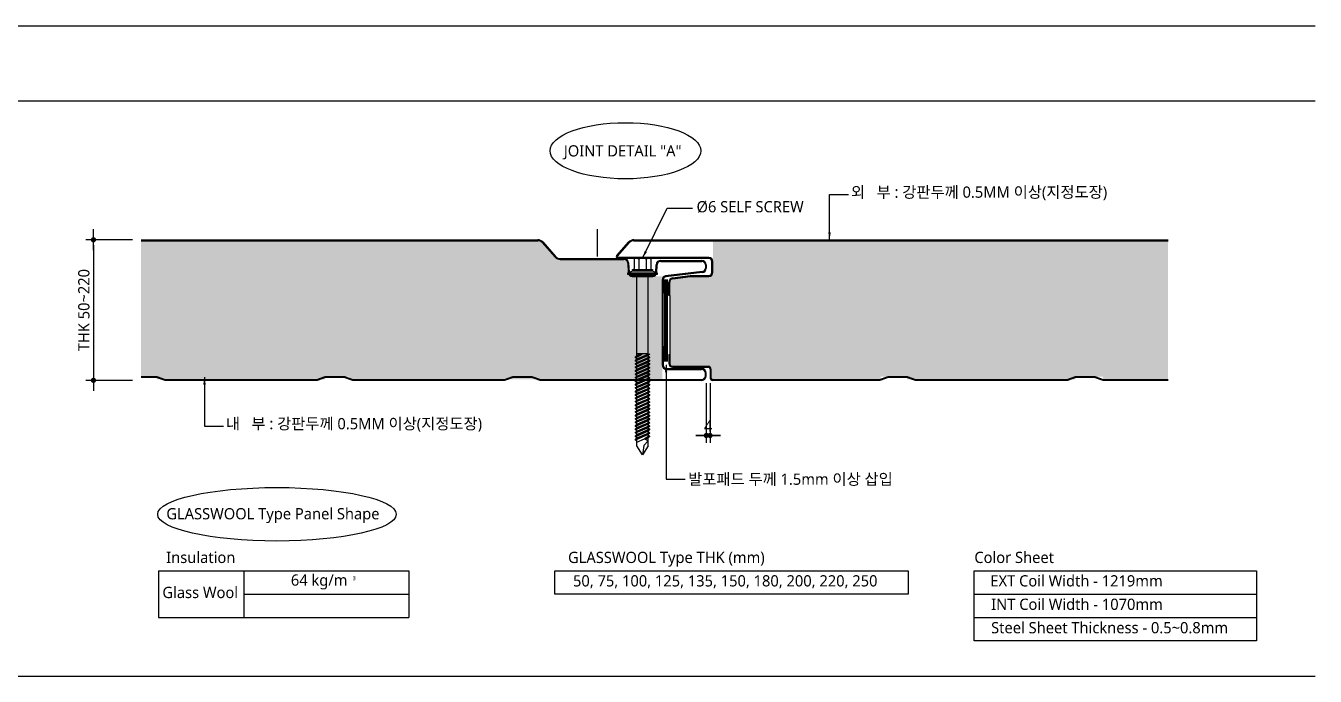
# Model space of a CAD drawing. Header units: millimetres. Extents: x -1365 to 31821, y 84 to 2865.
# Drawn here: x 11653 to 13028, y 164 to 858 of the extents above; entities that cross this region are included whole.
import ezdxf
from ezdxf.xclip import XClip

# ---------------------------------------------------------------- set-up
doc = ezdxf.new("R2010")
doc.units = ezdxf.units.MM
doc.header["$LTSCALE"] = 10
doc.header["$XCLIPFRAME"] = 0
doc.linetypes.add('CONTINOUS', pattern=[0])
doc.layers.get('DEFPOINTS').update_dxf_attribs({"color": 137})
for name, color, linetype in [('1.bolt', 9, 'CONTINOUS'), ('DIM', 7, 'Continuous'), ('TEXT', 3, 'Continuous'), ('샌드위치판넬', 7, 'Continuous'), ('코킹', 9, 'Continuous')]:
    doc.layers.add(name, color=color, linetype=linetype)
doc.layers.add('KSC_Text', color=3, linetype='Continuous', lineweight=9)
doc.styles.add('romans-1', font='malgun.ttf', dxfattribs={"width": 0.9})
doc.styles.add('SY PANEL', font='malgun.ttf')
doc.styles.add('맑은고딕', font='malgun.ttf')
doc.styles.add('스타일1', font='malgun.ttf')
doc.dimstyles.new('AID -2$7', dxfattribs={"dimscale": 2, "dimtxt": 1.6, "dimasz": 1.5, "dimexe": 0.5, "dimexo": 1, "dimgap": 0.5, "dimtad": 1, "dimdec": 1, "dimdsep": 46, "dimtxsty": 'romans-1', "dimcen": 0.09, "dimclrd": 150, "dimclre": 150, "dimclrt": 7, "dimadec": 1, "dimazin": 2, "dimtfac": 1, "dimtdec": 1, "dimtix": 1, "dimtofl": 0, "dimtmove": 2, "dimatfit": 2, "dimfxl": 2, "dimtolj": 1, "dimtzin": 0, "dimarcsym": 0})
doc.dimstyles.new('GAUN-8', dxfattribs={"dimscale": 8, "dimtxt": 1.5, "dimasz": 0.7, "dimexe": 1, "dimexo": 1, "dimgap": 0.5, "dimtad": 1, "dimdec": 0, "dimzin": 1, "dimdsep": 46, "dimlunit": 6, "dimtxsty": '맑은고딕', "dimblk": 'CJDOT', "dimcen": 0.09, "dimdle": 1, "dimclrd": 256, "dimclre": 256, "dimclrt": 3, "dimadec": 0, "dimazin": 0, "dimtfac": 1, "dimtdec": 0, "dimtix": 1, "dimtmove": 2, "dimatfit": 3, "dimfxl": 1, "dimtolj": 1, "dimtzin": 1, "dimarcsym": 0})

# ---------------------------------------------------------------- blocks, each defined once
blk = doc.blocks.new('*U218')
at = {"layer": '1.bolt', "color": 1}
for p, q in [((-96.95, 0.95), (-93.48, 0.95)), ((-93.48, 1.95), (-90.06, -5.95)), ((-92.67, 0.95), (-91.64, 0.95)), ((-91.64, 1.95), (-88.23, -5.95)), ((-90.84, 0.95), (-89.81, 0.95)), ((-89.81, 1.95), (-86.39, -5.95)), ((-89.01, 0.95), (-87.98, 0.95)), ((-87.98, 1.95), (-84.56, -5.95)), ((-87.17, 0.95), (-86.15, 0.95)), ((-86.15, 1.95), (-82.73, -5.95)), ((-85.34, 0.95), (-84.31, 0.95)), ((-84.31, 1.95), (-80.9, -5.95)), ((-83.51, 0.95), (-82.48, 0.95)), ((-82.48, 1.95), (-80.75, -2.08)), ((-82.48, 1.95), (-79.06, -5.95)), ((-81.68, 0.95), (-80.65, 0.95)), ((-80.65, 1.95), (-77.23, -5.95)), ((-79.84, 0.95), (-78.81, 0.95)), ((-78.81, 1.95), (-75.4, -5.95)), ((-78.01, 0.95), (-76.98, 0.95)), ((-76.98, 1.95), (-73.56, -5.95)), ((-76.18, 0.95), (-75.15, 0.95)), ((-75.15, 1.95), (-71.73, -5.95)), ((-74.34, 0.95), (-73.31, 0.95)), ((-73.31, 1.95), (-69.9, -5.95)), ((-72.51, 0.95), (-71.48, 0.95)), ((-71.48, 1.95), (-68.06, -5.95)), ((-70.68, 0.95), (-69.65, 0.95)), ((-69.65, 1.95), (-66.23, -5.95)), ((-68.84, 0.95), (-67.82, 0.95)), ((-68.84, 0.95), (-67.82, 0.95)), ((-67.82, 1.95), (-64.4, -5.95)), ((-67.01, 0.95), (-65.98, 0.95)), ((-65.98, 1.95), (-62.57, -5.95)), ((-65.18, 0.95), (-64.15, 0.95)), ((-64.15, 1.95), (-60.73, -5.95)), ((-63.35, 0.95), (-62.32, 0.95)), ((-62.32, 1.95), (-58.9, -5.95)), ((-61.51, 0.95), (-60.48, 0.95)), ((-60.48, 1.95), (-57.07, -5.95)), ((-59.68, 0.95), (-58.65, 0.95)), ((-58.65, 1.95), (-55.23, -5.95)), ((-57.85, 0.95), (-56.82, 0.95)), ((-56.82, 1.95), (-53.4, -5.95)), ((-56.01, 0.95), (-54.98, 0.95)), ((-54.98, 1.95), (-51.57, -5.95)), ((-54.18, 0.95), (-53.15, 0.95)), ((-53.15, 1.95), (-49.73, -5.95)), ((-52.35, 0.95), (-51.32, 0.95)), ((-51.32, 1.95), (-47.9, -5.95)), ((-50.51, 0.95), (-49.49, 0.95)), ((-49.49, 1.95), (-47.76, -2.08)), ((-48.68, 0.95), (-5.95, 0.95)), ((-47.76, -4.95), (-47.76, 0.95)), ((2.75, 0), (-2.75, 0)), ((2.75, 2.5), (-2.25, 2.5)), ((3.25, 1), (3.25, -5)), ((-96.95, -4.95), (-92.7, -4.95)), ((-93.13, -3.14), (-91.89, -5.95)), ((-91.89, -4.95), (-90.86, -4.95)), ((-90.06, -4.95), (-89.03, -4.95)), ((-88.23, -4.95), (-87.2, -4.95)), ((-86.39, -4.95), (-85.37, -4.95)), ((-84.56, -4.95), (-83.53, -4.95)), ((-82.73, -4.95), (-81.7, -4.95)), ((-80.9, -4.95), (-79.87, -4.95)), ((-79.06, -4.95), (-78.03, -4.95)), ((-77.23, -4.95), (-76.2, -4.95)), ((-75.4, -4.95), (-74.37, -4.95)), ((-73.56, -4.95), (-72.53, -4.95)), ((-71.73, -4.95), (-70.7, -4.95)), ((-69.9, -4.95), (-68.87, -4.95)), ((-68.06, -4.95), (-67.04, -4.95)), ((-66.23, -4.95), (-65.2, -4.95)), ((-64.4, -4.95), (-63.37, -4.95)), ((-62.57, -4.95), (-61.54, -4.95)), ((-60.73, -4.95), (-59.7, -4.95)), ((-58.9, -4.95), (-57.87, -4.95)), ((-57.07, -4.95), (-56.04, -4.95)), ((-55.23, -4.95), (-54.2, -4.95)), ((-53.4, -4.95), (-52.37, -4.95)), ((-51.57, -4.95), (-50.54, -4.95)), ((-50.75, -4.95), (-50.54, -4.95)), ((-49.73, -4.95), (-48.71, -4.95)), ((-47.9, -4.95), (-5.95, -4.95)), ((2.75, -4), (-2.75, -4)), ((2.75, -6.5), (-2.25, -6.5)), ((-2.75, -7), (-2.75, -7.25))]:
    blk.add_line(p, q, dxfattribs=at)
for points in [[(-96.95, -4.95), (-101.75, -2), (-96.95, 0.95)], [(-94.91, 0.95), (-93.1, -3.14), (-94.28, -4.95), (-96.78, -2.73), (-101.75, -2)], [(-93.88, 0.95), (-93.48, 1.95), (-94.28, 0.95)], [(-92.05, 0.95), (-91.64, 1.95), (-92.45, 0.95)], [(-90.21, 0.95), (-89.81, 1.95), (-90.62, 0.95)], [(-88.38, 0.95), (-87.98, 1.95), (-88.78, 0.95)], [(-86.55, 0.95), (-86.15, 1.95), (-86.95, 0.95)], [(-84.71, 0.95), (-84.31, 1.95), (-85.12, 0.95)], [(-82.88, 0.95), (-82.48, 1.95), (-83.28, 0.95)], [(-81.05, 0.95), (-80.65, 1.95), (-81.45, 0.95)], [(-79.22, 0.95), (-78.81, 1.95), (-79.62, 0.95)], [(-77.38, 0.95), (-76.98, 1.95), (-77.78, 0.95)], [(-75.55, 0.95), (-75.15, 1.95), (-75.95, 0.95)], [(-73.72, 0.95), (-73.31, 1.95), (-74.12, 0.95)], [(-71.88, 0.95), (-71.48, 1.95), (-72.29, 0.95)], [(-70.05, 0.95), (-69.65, 1.95), (-70.45, 0.95)], [(-68.22, 0.95), (-67.82, 1.95), (-68.62, 0.95)], [(-66.38, 0.95), (-65.98, 1.95), (-66.79, 0.95)], [(-64.55, 0.95), (-64.15, 1.95), (-64.95, 0.95)], [(-62.72, 0.95), (-62.32, 1.95), (-63.12, 0.95)], [(-60.89, 0.95), (-60.48, 1.95), (-61.29, 0.95)], [(-59.05, 0.95), (-58.65, 1.95), (-59.45, 0.95)], [(-57.22, 0.95), (-56.82, 1.95), (-57.62, 0.95)], [(-55.39, 0.95), (-54.98, 1.95), (-55.79, 0.95)], [(-53.55, 0.95), (-53.15, 1.95), (-53.96, 0.95)], [(-51.72, 0.95), (-51.32, 1.95), (-52.12, 0.95)], [(-49.89, 0.95), (-49.49, 1.95), (-50.29, 0.95)], [(-91.49, -4.95), (-91.89, -5.95), (-91.09, -4.95)], [(-89.66, -4.95), (-90.06, -5.95), (-89.26, -4.95)], [(-87.83, -4.95), (-88.23, -5.95), (-87.42, -4.95)], [(-85.99, -4.95), (-86.39, -5.95), (-85.59, -4.95)], [(-84.16, -4.95), (-84.56, -5.95), (-83.76, -4.95)], [(-82.33, -4.95), (-82.73, -5.95), (-81.92, -4.95)], [(-80.49, -4.95), (-80.9, -5.95), (-80.09, -4.95)], [(-78.66, -4.95), (-79.06, -5.95), (-78.26, -4.95)], [(-76.83, -4.95), (-77.23, -5.95), (-76.43, -4.95)], [(-74.99, -4.95), (-75.4, -5.95), (-74.59, -4.95)], [(-73.16, -4.95), (-73.56, -5.95), (-72.76, -4.95)], [(-71.33, -4.95), (-71.73, -5.95), (-70.93, -4.95)], [(-69.5, -4.95), (-69.9, -5.95), (-69.09, -4.95)], [(-67.66, -4.95), (-68.06, -5.95), (-67.26, -4.95)], [(-65.83, -4.95), (-66.23, -5.95), (-65.43, -4.95)], [(-64, -4.95), (-64.4, -5.95), (-63.59, -4.95)], [(-62.16, -4.95), (-62.57, -5.95), (-61.76, -4.95)], [(-60.33, -4.95), (-60.73, -5.95), (-59.93, -4.95)], [(-58.5, -4.95), (-58.9, -5.95), (-58.1, -4.95)], [(-56.66, -4.95), (-57.07, -5.95), (-56.26, -4.95)], [(-54.83, -4.95), (-55.23, -5.95), (-54.43, -4.95)], [(-53, -4.95), (-53.4, -5.95), (-52.6, -4.95)], [(-51.17, -4.95), (-51.57, -5.95), (-50.76, -4.95)], [(-49.33, -4.95), (-49.73, -5.95), (-48.93, -4.95)]]:
    blk.add_lwpolyline(points, dxfattribs=at)
for points in [[(-90.06, -5.95), (-90.86, -4.95), (-93.48, 0.95), (-93.48, 1.95), (-92.67, 0.95), (-90.06, -4.95)], [(-88.23, -5.95), (-89.03, -4.95), (-91.64, 0.95), (-91.64, 1.95), (-90.84, 0.95), (-88.23, -4.95)], [(-86.39, -5.95), (-87.2, -4.95), (-89.81, 0.95), (-89.81, 1.95), (-89.01, 0.95), (-86.39, -4.95)], [(-84.56, -5.95), (-85.37, -4.95), (-87.98, 0.95), (-87.98, 1.95), (-87.17, 0.95), (-84.56, -4.95)], [(-82.73, -5.95), (-83.53, -4.95), (-86.15, 0.95), (-86.15, 1.95), (-85.34, 0.95), (-82.73, -4.95)], [(-80.9, -5.95), (-81.7, -4.95), (-84.31, 0.95), (-84.31, 1.95), (-83.51, 0.95), (-80.9, -4.95)], [(-79.06, -5.95), (-79.87, -4.95), (-82.48, 0.95), (-82.48, 1.95), (-81.68, 0.95), (-79.06, -4.95)], [(-77.23, -5.95), (-78.03, -4.95), (-80.65, 0.95), (-80.65, 1.95), (-79.84, 0.95), (-77.23, -4.95)], [(-75.4, -5.95), (-76.2, -4.95), (-78.81, 0.95), (-78.81, 1.95), (-78.01, 0.95), (-75.4, -4.95)], [(-73.56, -5.95), (-74.37, -4.95), (-76.98, 0.95), (-76.98, 1.95), (-76.18, 0.95), (-73.56, -4.95)], [(-71.73, -5.95), (-72.53, -4.95), (-75.15, 0.95), (-75.15, 1.95), (-74.34, 0.95), (-71.73, -4.95)], [(-69.9, -5.95), (-70.7, -4.95), (-73.31, 0.95), (-73.31, 1.95), (-72.51, 0.95), (-69.9, -4.95)], [(-68.06, -5.95), (-68.87, -4.95), (-71.48, 0.95), (-71.48, 1.95), (-70.68, 0.95), (-68.06, -4.95)], [(-66.23, -5.95), (-67.04, -4.95), (-69.65, 0.95), (-69.65, 1.95), (-68.84, 0.95), (-66.23, -4.95)], [(-64.4, -5.95), (-65.2, -4.95), (-67.82, 0.95), (-67.82, 1.95), (-67.01, 0.95), (-64.4, -4.95)], [(-62.57, -5.95), (-63.37, -4.95), (-65.98, 0.95), (-65.98, 1.95), (-65.18, 0.95), (-62.57, -4.95)], [(-60.73, -5.95), (-61.54, -4.95), (-64.15, 0.95), (-64.15, 1.95), (-63.35, 0.95), (-60.73, -4.95)], [(-58.9, -5.95), (-59.7, -4.95), (-62.32, 0.95), (-62.32, 1.95), (-61.51, 0.95), (-58.9, -4.95)], [(-57.07, -5.95), (-57.87, -4.95), (-60.48, 0.95), (-60.48, 1.95), (-59.68, 0.95), (-57.07, -4.95)], [(-55.23, -5.95), (-56.04, -4.95), (-58.65, 0.95), (-58.65, 1.95), (-57.85, 0.95), (-55.23, -4.95)], [(-53.4, -5.95), (-54.2, -4.95), (-56.82, 0.95), (-56.82, 1.95), (-56.01, 0.95), (-53.4, -4.95)], [(-51.57, -5.95), (-52.37, -4.95), (-54.98, 0.95), (-54.98, 1.95), (-54.18, 0.95), (-51.57, -4.95)], [(-49.73, -5.95), (-50.54, -4.95), (-53.15, 0.95), (-53.15, 1.95), (-52.35, 0.95), (-49.73, -4.95)], [(-47.9, -5.95), (-48.71, -4.95), (-51.32, 0.95), (-51.32, 1.95), (-50.51, 0.95), (-47.9, -4.95)], [(-47.76, -2.08), (-48.56, -1.08), (-49.49, 0.95), (-49.49, 1.95), (-48.68, 0.95), (-47.76, -1.08)], [(-5.25, 5), (-5.95, 5), (-5.95, -9), (-5.25, -9)], [(-4.75, -10), (-4.75, 6), (-5.25, 6), (-5.25, -10)], [(-3.75, -7.25), (-3.75, 3.25), (-4.75, 6), (-4.75, -10)], [(-3.75, 3.25), (-2.75, 3.25), (-2.75, -7.25), (-3.75, -7.25)], [(-91.89, -5.95), (-92.7, -4.95), (-93.13, -4.14), (-93.13, -3.14), (-92.33, -4.14), (-91.89, -4.95)]]:
    blk.add_lwpolyline(points, close=True, dxfattribs=at)
for centre, radius, start, end in [((-2.25, 3), 0.5, 180, 270), ((1.44, 1.25), 1.81, 316.39718, 43.60282), ((-2.25, -7), 0.5, 90, 180), ((-1, -2), 4.25, 331.92751, 28.07249), ((1.44, -5.25), 1.81, 316.39718, 43.60282)]:
    blk.add_arc(centre, radius, start, end, dxfattribs=at)
blk = doc.blocks.new('dfafd1a561')
at = {"layer": '샌드위치판넬'}
h = blk.add_hatch(dxfattribs=at)
h.set_pattern_fill('H1INSUN1', color=9, scale=0.745, pattern_type=2)
h.set_pattern_definition([(67.38, (-235934.547, -265853.587), (2e-06, 74.5), [19.37, -949.13]), (67.38, (-235860.047, -265853.587), (2e-06, 74.5), [19.37, -949.13]), (67.38, (-235785.547, -265853.587), (2e-06, 74.5), [19.37, -949.13]), (67.38, (-235711.047, -265853.587), (2e-06, 74.5), [19.37, -949.13]), (67.38, (-235636.547, -265853.587), (2e-06, 74.5), [19.37, -949.13]), (112.249, (-235871.967, -265853.587), (-2e-06, 74.5), [17.708, -1753.136]), (112.249, (-235797.467, -265853.587), (-2e-06, 74.5), [17.708, -1753.136]), (112.249, (-235722.967, -265853.587), (-2e-06, 74.5), [17.708, -1753.136]), (112.249, (-235648.467, -265853.587), (-2e-06, 74.5), [17.708, -1753.136]), (112.249, (-235573.967, -265853.587), (-2e-06, 74.5), [17.708, -1753.136]), (112.249, (-235499.467, -265853.587), (-2e-06, 74.5), [17.708, -1753.136]), (112.249, (-235424.967, -265853.587), (-2e-06, 74.5), [17.708, -1753.136]), (112.249, (-235350.467, -265853.587), (-2e-06, 74.5), [17.708, -1753.136]), (112.249, (-235275.967, -265853.587), (-2e-06, 74.5), [17.708, -1753.136]), (247.751, (-235890.592, -265837.197), (-5e-06, 74.5), [17.708, -1753.136]), (247.751, (-235816.092, -265837.197), (-5e-06, 74.5), [17.708, -1753.136]), (247.751, (-235741.592, -265837.197), (-5e-06, 74.5), [17.708, -1753.136]), (247.751, (-235667.092, -265837.197), (-5e-06, 74.5), [17.708, -1753.136]), (247.751, (-235592.592, -265837.197), (-5e-06, 74.5), [17.708, -1753.136]), (247.751, (-235518.092, -265837.197), (-5e-06, 74.5), [17.708, -1753.136]), (247.751, (-235443.592, -265837.197), (-5e-06, 74.5), [17.708, -1753.136]), (247.751, (-235369.092, -265837.197), (-5e-06, 74.5), [17.708, -1753.136]), (247.751, (-235294.592, -265837.197), (-5e-06, 74.5), [17.708, -1753.136]), (292.62, (-235916.667, -265835.707), (-2e-06, 74.5), [19.37, -949.13]), (292.62, (-235842.167, -265835.707), (-2e-06, 74.5), [19.37, -949.13]), (292.62, (-235767.667, -265835.707), (-2e-06, 74.5), [19.37, -949.13]), (292.62, (-235693.167, -265835.707), (-2e-06, 74.5), [19.37, -949.13]), (292.62, (-235618.667, -265835.707), (-2e-06, 74.5), [19.37, -949.13]), (81.8699, (-235938.272, -265866.252), (4e-06, 74.5), [5.268, -521.5266]), (68.1986, (-235937.527, -265861.037), (-7e-07, 74.5), [8.024, -393.171]), (68.1986, (-235863.027, -265861.037), (-7e-07, 74.5), [8.024, -393.171]), (291.8014, (-235909.217, -265853.587), (7e-07, 74.5), [8.024, -393.171]), (291.8014, (-235834.717, -265853.587), (7e-07, 74.5), [8.024, -393.171]), (278.1301, (-235906.237, -265861.037), (-4e-06, 74.5), [5.268, -521.5266]), (278.1301, (-235938.272, -265866.252), (-4e-06, 74.5), [5.268, -521.5266]), (296.565, (-235937.527, -265871.467), (1e-06, 74.5), [4.9976, -161.5894]), (315, (-235935.29, -265875.937), (-5e-15, 74.5), [5.268, -100.091]), (326.31, (-235931.57, -265879.66), (-3e-06, 74.5), [2.686, -265.927]), (326.31, (-235857.07, -265879.66), (-3e-06, 74.5), [2.686, -265.927]), (326.31, (-235782.57, -265879.66), (-3e-06, 74.5), [2.686, -265.927]), (341.565, (-235929.33, -265881.15), (-2e-07, 74.5), [2.356, -233.234]), (341.565, (-235854.83, -265881.15), (-2e-07, 74.5), [2.356, -233.234]), (341.565, (-235780.33, -265881.15), (-2e-07, 74.5), [2.356, -233.234]), (341.565, (-235927.1, -265881.9), (-2e-07, 74.5), [2.356, -233.234]), (341.565, (-235852.6, -265881.9), (-2e-07, 74.5), [2.356, -233.234]), (341.565, (-235778.1, -265881.9), (-2e-07, 74.5), [2.356, -233.234]), (0, (-235924.86, -265882.64), (0, 74.5), [5.96, -68.54]), (18.435, (-235918.9, -265882.64), (2e-07, 74.5), [2.356, -233.234]), (18.435, (-235844.4, -265882.64), (2e-07, 74.5), [2.356, -233.234]), (18.435, (-235769.9, -265882.64), (2e-07, 74.5), [2.356, -233.234]), (18.435, (-235916.67, -265881.9), (2e-07, 74.5), [2.356, -233.234]), (18.435, (-235842.17, -265881.9), (2e-07, 74.5), [2.356, -233.234]), (18.435, (-235767.67, -265881.9), (2e-07, 74.5), [2.356, -233.234]), (33.69, (-235914.43, -265881.15), (3e-06, 74.5), [2.686, -265.927]), (33.69, (-235839.93, -265881.15), (3e-06, 74.5), [2.686, -265.927]), (33.69, (-235765.43, -265881.15), (3e-06, 74.5), [2.686, -265.927]), (45, (-235912.197, -265879.66), (5e-15, 74.5), [5.268, -100.091]), (63.435, (-235908.472, -265875.937), (-1e-06, 74.5), [4.9976, -161.5894]), (81.8699, (-235906.237, -265871.467), (4e-06, 74.5), [5.268, -521.5266]), (81.8699, (-235901.022, -265866.252), (4e-06, 74.5), [5.268, -521.5266]), (68.1986, (-235900.277, -265861.037), (-7e-07, 74.5), [8.024, -393.171]), (68.1986, (-235825.777, -265861.037), (-7e-07, 74.5), [8.024, -393.171]), (291.8014, (-235871.967, -265853.587), (7e-07, 74.5), [8.024, -393.171]), (291.8014, (-235797.467, -265853.587), (7e-07, 74.5), [8.024, -393.171]), (278.1301, (-235868.987, -265861.037), (-4e-06, 74.5), [5.268, -521.5266]), (278.1301, (-235901.022, -265866.252), (-4e-06, 74.5), [5.268, -521.5266]), (296.565, (-235900.277, -265871.467), (1e-06, 74.5), [4.9976, -161.5894]), (315, (-235898.04, -265875.937), (-5e-15, 74.5), [5.268, -100.091]), (326.31, (-235894.32, -265879.66), (-3e-06, 74.5), [2.686, -265.927]), (326.31, (-235819.82, -265879.66), (-3e-06, 74.5), [2.686, -265.927]), (326.31, (-235745.32, -265879.66), (-3e-06, 74.5), [2.686, -265.927]), (341.565, (-235892.08, -265881.15), (-2e-07, 74.5), [2.356, -233.234]), (341.565, (-235817.58, -265881.15), (-2e-07, 74.5), [2.356, -233.234]), (341.565, (-235743.08, -265881.15), (-2e-07, 74.5), [2.356, -233.234]), (341.565, (-235889.85, -265881.9), (-2e-07, 74.5), [2.356, -233.234]), (341.565, (-235815.35, -265881.9), (-2e-07, 74.5), [2.356, -233.234]), (341.565, (-235740.85, -265881.9), (-2e-07, 74.5), [2.356, -233.234]), (0, (-235887.61, -265882.64), (0, 74.5), [5.96, -68.54]), (18.435, (-235881.65, -265882.64), (2e-07, 74.5), [2.356, -233.234]), (18.435, (-235807.15, -265882.64), (2e-07, 74.5), [2.356, -233.234]), (18.435, (-235732.65, -265882.64), (2e-07, 74.5), [2.356, -233.234]), (18.435, (-235879.42, -265881.9), (2e-07, 74.5), [2.356, -233.234]), (18.435, (-235804.92, -265881.9), (2e-07, 74.5), [2.356, -233.234]), (18.435, (-235730.42, -265881.9), (2e-07, 74.5), [2.356, -233.234]), (33.69, (-235877.18, -265881.15), (3e-06, 74.5), [2.686, -265.927]), (33.69, (-235802.68, -265881.15), (3e-06, 74.5), [2.686, -265.927]), (33.69, (-235728.18, -265881.15), (3e-06, 74.5), [2.686, -265.927]), (45, (-235874.947, -265879.66), (5e-15, 74.5), [5.268, -100.091]), (63.435, (-235871.222, -265875.937), (-1e-06, 74.5), [4.9976, -161.5894]), (81.8699, (-235868.987, -265871.467), (4e-06, 74.5), [5.268, -521.5266]), (81.8699, (-235919.647, -265824.532), (4e-06, 74.5), [5.268, -521.5266]), (63.435, (-235918.902, -265819.317), (-1e-06, 74.5), [4.9976, -161.5894]), (45, (-235916.667, -265814.847), (5e-15, 74.5), [5.268, -100.091]), (33.69, (-235912.94, -265811.12), (3e-06, 74.5), [2.686, -265.927]), (33.69, (-235838.44, -265811.12), (3e-06, 74.5), [2.686, -265.927]), (33.69, (-235763.94, -265811.12), (3e-06, 74.5), [2.686, -265.927]), (18.435, (-235910.71, -265809.63), (2e-07, 74.5), [2.356, -233.234]), (18.435, (-235836.21, -265809.63), (2e-07, 74.5), [2.356, -233.234]), (18.435, (-235761.71, -265809.63), (2e-07, 74.5), [2.356, -233.234]), (18.435, (-235908.47, -265808.89), (2e-07, 74.5), [2.356, -233.234]), (18.435, (-235833.97, -265808.89), (2e-07, 74.5), [2.356, -233.234]), (18.435, (-235759.47, -265808.89), (2e-07, 74.5), [2.356, -233.234]), (0, (-235906.24, -265808.14), (0, 74.5), [5.96, -68.54]), (341.565, (-235900.28, -265808.14), (-2e-07, 74.5), [2.356, -233.234]), (341.565, (-235825.78, -265808.14), (-2e-07, 74.5), [2.356, -233.234]), (341.565, (-235751.28, -265808.14), (-2e-07, 74.5), [2.356, -233.234]), (341.565, (-235898.04, -265808.89), (-2e-07, 74.5), [2.356, -233.234]), (341.565, (-235823.54, -265808.89), (-2e-07, 74.5), [2.356, -233.234]), (341.565, (-235749.04, -265808.89), (-2e-07, 74.5), [2.356, -233.234]), (326.31, (-235895.81, -265809.63), (-3e-06, 74.5), [2.686, -265.927]), (326.31, (-235821.31, -265809.63), (-3e-06, 74.5), [2.686, -265.927]), (326.31, (-235746.81, -265809.63), (-3e-06, 74.5), [2.686, -265.927]), (315, (-235893.57, -265811.12), (-5e-15, 74.5), [5.268, -100.091]), (296.565, (-235889.847, -265814.847), (1e-06, 74.5), [4.9976, -161.5894]), (278.1301, (-235887.612, -265819.317), (-4e-06, 74.5), [5.268, -521.5266]), (278.1301, (-235919.647, -265824.532), (-4e-06, 74.5), [5.268, -521.5266]), (290.556, (-235918.902, -265829.747), (9e-07, 74.5), [6.365, -630.163]), (290.556, (-235844.402, -265829.747), (9e-07, 74.5), [6.365, -630.163]), (290.556, (-235769.902, -265829.747), (9e-07, 74.5), [6.365, -630.163]), (68.1986, (-235890.592, -265837.197), (-7e-07, 74.5), [8.024, -393.171]), (68.1986, (-235816.092, -265837.197), (-7e-07, 74.5), [8.024, -393.171]), (81.8699, (-235887.612, -265829.747), (4e-06, 74.5), [5.268, -521.5266]), (0, (-235940.51, -265808.14), (0, 74.5), [2.98, -71.52]), (341.565, (-235937.53, -265808.14), (-2e-07, 74.5), [2.356, -233.234]), (341.565, (-235863.03, -265808.14), (-2e-07, 74.5), [2.356, -233.234]), (341.565, (-235788.53, -265808.14), (-2e-07, 74.5), [2.356, -233.234]), (341.565, (-235935.29, -265808.89), (-2e-07, 74.5), [2.356, -233.234]), (341.565, (-235860.79, -265808.89), (-2e-07, 74.5), [2.356, -233.234]), (341.565, (-235786.29, -265808.89), (-2e-07, 74.5), [2.356, -233.234]), (326.31, (-235933.06, -265809.63), (-3e-06, 74.5), [2.686, -265.927]), (326.31, (-235858.56, -265809.63), (-3e-06, 74.5), [2.686, -265.927]), (326.31, (-235784.06, -265809.63), (-3e-06, 74.5), [2.686, -265.927]), (315, (-235930.82, -265811.12), (-5e-15, 74.5), [5.268, -100.091]), (296.565, (-235927.097, -265814.847), (1e-06, 74.5), [4.9976, -161.5894]), (278.1301, (-235924.862, -265819.317), (-4e-06, 74.5), [5.268, -521.5266]), (69.444, (-235927.097, -265835.707), (-9e-07, 74.5), [6.365, -630.163]), (69.444, (-235852.597, -265835.707), (-9e-07, 74.5), [6.365, -630.163]), (69.444, (-235778.097, -265835.707), (-9e-07, 74.5), [6.365, -630.163]), (81.8699, (-235924.862, -265829.747), (4e-06, 74.5), [5.268, -521.5266]), (81.8699, (-235882.397, -265824.532), (4e-06, 74.5), [5.268, -521.5266]), (63.435, (-235881.652, -265819.317), (-1e-06, 74.5), [4.9976, -161.5894]), (45, (-235879.417, -265814.847), (5e-15, 74.5), [5.268, -100.091]), (33.69, (-235875.69, -265811.12), (3e-06, 74.5), [2.686, -265.927]), (33.69, (-235801.19, -265811.12), (3e-06, 74.5), [2.686, -265.927]), (33.69, (-235726.69, -265811.12), (3e-06, 74.5), [2.686, -265.927]), (18.435, (-235873.46, -265809.63), (2e-07, 74.5), [2.356, -233.234]), (18.435, (-235798.96, -265809.63), (2e-07, 74.5), [2.356, -233.234]), (18.435, (-235724.46, -265809.63), (2e-07, 74.5), [2.356, -233.234]), (18.435, (-235871.22, -265808.89), (2e-07, 74.5), [2.356, -233.234]), (18.435, (-235796.72, -265808.89), (2e-07, 74.5), [2.356, -233.234]), (18.435, (-235722.22, -265808.89), (2e-07, 74.5), [2.356, -233.234]), (0, (-235868.99, -265808.14), (0, 74.5), [2.98, -71.52]), (278.1301, (-235882.397, -265824.532), (-4e-06, 74.5), [5.268, -521.5266]), (291.8014, (-235881.652, -265829.747), (7e-07, 74.5), [8.024, -393.171]), (291.8014, (-235807.152, -265829.747), (7e-07, 74.5), [8.024, -393.171])])
edge = h.paths.add_edge_path()
edge.add_line((-235147.09, -265882.64), (-235147.09, -265881.14))
edge.add_line((-235147.09, -265881.14), (-235134.38, -265881.14))
edge.add_line((-235134.38, -265881.14), (-235134.38, -265882.64))
edge.add_line((-235134.38, -265882.64), (-234967.51, -265882.64))
edge.add_line((-234967.51, -265882.64), (-234967.51, -265874.84))
edge.add_line((-234967.51, -265874.84), (-234967.51, -265865.14))
edge.add_line((-234967.51, -265865.14), (-234967.51, -265836.53))
edge.add_line((-234967.51, -265836.53), (-234967.51, -265829.53))
edge.add_line((-234967.51, -265829.53), (-234967.51, -265827.64))
edge.add_line((-234967.51, -265827.64), (-234972.5, -265827.64))
edge.add_line((-234972.5, -265827.64), (-234983.52, -265827.64))
edge.add_arc((-234983.52, -265825.54), 2.1, 183, 270, ccw=False)
edge.add_line((-234985.62, -265825.65), (-234985.89, -265820.54))
edge.add_arc((-234987.89, -265820.64), 2, 3, 90)
edge.add_line((-234987.89, -265818.64), (-235021.91, -265818.64))
edge.add_arc((-235021.91, -265815.14), 3.5, 222, 270, ccw=False)
edge.add_line((-235024.51, -265817.48), (-235031.58, -265809.63))
edge.add_arc((-235033.81, -265811.64), 3, 42, 90)
edge.add_line((-235033.81, -265808.64), (-235234.69, -265808.64))
edge.add_line((-235234.69, -265808.64), (-235484.69, -265808.64))
edge.add_line((-235484.69, -265808.64), (-235783.81, -265808.64))
edge.add_line((-235783.81, -265808.64), (-235940.51, -265808.64))
edge.add_line((-235940.51, -265808.64), (-235940.51, -265819.74))
edge.add_line((-235940.51, -265819.74), (-235940.51, -265825.54))
edge.add_arc((-235942.61, -265825.54), 2.1, -90, 0, ccw=False)
edge.add_line((-235942.61, -265827.64), (-235952.47, -265827.64))
edge.add_line((-235952.47, -265827.64), (-235961.87, -265828.96))
edge.add_arc((-235961.61, -265830.84), 1.9, 98, 180)
edge.add_line((-235963.51, -265830.84), (-235963.51, -265837.84))
edge.add_line((-235963.51, -265837.84), (-235963.51, -265869.37))
edge.add_line((-235963.51, -265869.37), (-235963.51, -265874.14))
edge.add_arc((-235962.01, -265874.14), 1.5, 180, 270)
edge.add_line((-235962.01, -265875.64), (-235943.01, -265875.64))
edge.add_arc((-235943.01, -265877.14), 1.5, 0, 90, ccw=False)
edge.add_line((-235941.51, -265877.14), (-235941.51, -265881.64))
edge.add_arc((-235940.51, -265881.64), 1, 180, 270)
edge.add_line((-235940.51, -265882.64), (-235850.98, -265882.64))
edge.add_line((-235850.98, -265882.64), (-235850.98, -265881.14))
edge.add_line((-235850.98, -265881.14), (-235836.93, -265881.14))
edge.add_line((-235836.93, -265881.14), (-235836.93, -265882.64))
edge.add_line((-235836.93, -265882.64), (-235747.09, -265882.64))
edge.add_line((-235747.09, -265882.64), (-235747.09, -265881.14))
edge.add_line((-235747.09, -265881.14), (-235732.5, -265881.14))
edge.add_line((-235732.5, -265881.14), (-235732.5, -265882.64))
edge.add_line((-235732.5, -265882.64), (-235552.57, -265882.64))
edge.add_line((-235552.57, -265882.64), (-235552.57, -265881.14))
edge.add_line((-235552.57, -265881.14), (-235536.93, -265881.14))
edge.add_line((-235536.93, -265881.14), (-235536.93, -265882.64))
edge.add_line((-235536.93, -265882.64), (-235447.09, -265882.64))
edge.add_line((-235447.09, -265882.64), (-235447.09, -265881.14))
edge.add_line((-235447.09, -265881.14), (-235433.53, -265881.14))
edge.add_line((-235433.53, -265881.14), (-235433.53, -265882.64))
edge.add_line((-235433.53, -265882.64), (-235248.76, -265882.64))
edge.add_line((-235248.76, -265882.64), (-235248.76, -265881.14))
edge.add_line((-235248.76, -265881.14), (-235236.93, -265881.14))
edge.add_line((-235236.93, -265881.14), (-235236.93, -265882.64))
edge.add_line((-235236.93, -265882.64), (-235147.09, -265882.64))
at = {"layer": '샌드위치판넬', "color": 1}
for p, q in [((-236002.01, -265817.14), (-236002.01, -265802.55)), ((-235002.01, -265817.14), (-235002.01, -265802.55))]:
    blk.add_line(p, q, dxfattribs=at)
at = {"layer": '샌드위치판넬'}
for p, q in [((-235991.75, -265816.47), (-235985.29, -265809.3)), ((-235991.38, -265816.81), (-235984.92, -265809.63)), ((-235982.69, -265808.14), (-235783.81, -265808.14)), ((-235982.69, -265808.64), (-235783.81, -265808.64)), ((-235783.81, -265808.14), (-235484.69, -265808.14)), ((-235783.81, -265808.64), (-235484.69, -265808.64)), ((-235484.69, -265808.14), (-235234.69, -265808.14)), ((-235484.69, -265808.64), (-235234.69, -265808.64)), ((-235477.05, -265808.64), (-235477.05, -265808.64)), ((-235292.05, -265808.64), (-235292.05, -265808.64)), ((-235234.69, -265808.14), (-235033.81, -265808.14)), ((-235234.69, -265808.64), (-235033.81, -265808.64)), ((-235033.05, -265808.64), (-235033.05, -265808.64)), ((-235031.58, -265809.63), (-235024.51, -265817.48)), ((-235031.21, -265809.3), (-235024.14, -265817.15)), ((-235942.61, -265817.64), (-235991.01, -265817.64)), ((-235942.61, -265818.14), (-235991.01, -265818.14)), ((-235941.01, -265825.54), (-235941.01, -265819.74)), ((-235940.51, -265825.54), (-235940.51, -265819.74)), ((-235021.91, -265818.14), (-234987.89, -265818.14)), ((-235021.91, -265818.64), (-234987.89, -265818.64)), ((-234985.89, -265820.54), (-234985.62, -265825.65)), ((-234985.39, -265820.51), (-234985.12, -265825.63)), ((-234970.91, -265825.63), (-234970.69, -265821.42)), ((-234970.41, -265825.65), (-234970.19, -265821.44)), ((-234968.29, -265819.14), (-234946.41, -265819.14)), ((-234968.29, -265819.64), (-234946.41, -265819.64)), ((-234959.05, -265819.74), (-234959, -265819.64)), ((-234944.51, -265821.54), (-234944.51, -265823.23)), ((-234944.01, -265821.54), (-234944.01, -265823.23)), ((-235961.94, -265828.47), (-235952.51, -265827.14)), ((-235961.87, -265828.96), (-235952.47, -265827.64)), ((-235952.51, -265827.14), (-235942.61, -265827.14)), ((-235952.47, -265827.64), (-235942.61, -265827.64)), ((-234983.52, -265827.14), (-234972.5, -265827.14)), ((-234983.52, -265827.64), (-234972.5, -265827.64)), ((-234967.51, -265829.53), (-234967.51, -265836.53)), ((-234967.01, -265829.53), (-234967.01, -265836.53)), ((-234946.18, -265825.12), (-234965.66, -265827.45)), ((-234946.12, -265825.61), (-234965.6, -265827.94)), ((-235964.01, -265837.84), (-235964.01, -265830.84)), ((-235963.51, -265837.84), (-235963.51, -265830.84)), ((-234967.01, -265836.53), (-234967.51, -265836.53)), ((-235963.51, -265837.84), (-235964.01, -265837.84)), ((-235964.01, -265869.37), (-235963.51, -265869.37)), ((-235964.01, -265869.37), (-235964.01, -265874.14)), ((-235963.51, -265869.37), (-235963.51, -265874.14)), ((-234967.51, -265865.14), (-234967.51, -265874.84)), ((-234967.51, -265865.14), (-234967.01, -265865.14)), ((-234967.01, -265865.14), (-234967.01, -265874.84)), ((-235962.01, -265875.64), (-235943.01, -265875.64)), ((-235962.01, -265876.14), (-235943.01, -265876.14)), ((-235942.01, -265877.14), (-235942.01, -265881.64)), ((-235941.51, -265877.14), (-235941.51, -265881.64)), ((-234965.01, -265876.84), (-234946.51, -265876.84)), ((-234965.01, -265877.34), (-234946.51, -265877.34)), ((-234944.51, -265880.64), (-234944.51, -265879.34)), ((-234944.01, -265880.64), (-234944.01, -265879.34, 0))]:
    blk.add_line(p, q, dxfattribs=at)
at = {"layer": '샌드위치판넬', "color": 5}
for p, q in [((-234967.51, -265836.53), (-234967.51, -265865.14)), ((-235963.51, -265837.84), (-235963.51, -265869.37))]:
    blk.add_line(p, q, dxfattribs=at)
at = {"layer": '샌드위치판넬'}
for points in [[(-235940.51, -265882.64), (-235851.59, -265882.64), (-235847.09, -265881.14), (-235836.93, -265881.14), (-235832.43, -265882.64), (-235751.59, -265882.64), (-235747.09, -265881.14), (-235736.93, -265881.14), (-235732.43, -265882.64), (-235651.59, -265882.64), (-235647.09, -265881.14), (-235636.93, -265881.14), (-235632.43, -265882.64), (-235551.59, -265882.64), (-235547.09, -265881.14), (-235536.93, -265881.14), (-235532.43, -265882.64), (-235451.59, -265882.64), (-235447.09, -265881.14), (-235436.93, -265881.14), (-235432.43, -265882.64), (-235351.59, -265882.64), (-235347.09, -265881.14), (-235336.93, -265881.14), (-235332.43, -265882.64), (-235251.59, -265882.64), (-235247.09, -265881.14), (-235236.93, -265881.14), (-235232.43, -265882.64), (-235151.59, -265882.64), (-235147.09, -265881.14), (-235136.93, -265881.14), (-235132.43, -265882.64), (-235051.59, -265882.64), (-235047.09, -265881.14), (-235036.93, -265881.14), (-235032.43, -265882.64), (-234946.51, -265882.64)], [(-234946.51, -265883.14), (-235032.51, -265883.14), (-235037.01, -265881.64), (-235047.01, -265881.64), (-235051.51, -265883.14), (-235132.51, -265883.14), (-235137.01, -265881.64), (-235147.01, -265881.64), (-235151.51, -265883.14), (-235232.51, -265883.14), (-235237.01, -265881.64), (-235247.01, -265881.64), (-235251.51, -265883.14), (-235332.51, -265883.14), (-235337.01, -265881.64), (-235347.01, -265881.64), (-235351.51, -265883.14), (-235432.51, -265883.14), (-235437.01, -265881.64), (-235447.01, -265881.64), (-235451.51, -265883.14), (-235532.51, -265883.14), (-235537.01, -265881.64), (-235547.01, -265881.64), (-235551.51, -265883.14), (-235632.51, -265883.14), (-235637.01, -265881.64), (-235647.01, -265881.64), (-235651.51, -265883.14), (-235732.51, -265883.14), (-235737.01, -265881.64), (-235747.01, -265881.64), (-235751.51, -265883.14), (-235832.51, -265883.14), (-235837.01, -265881.64), (-235847.01, -265881.64), (-235851.51, -265883.14), (-235940.51, -265883.14)]]:
    blk.add_lwpolyline(points, dxfattribs=at)
for centre, radius, start, end in [((-235982.69, -265811.64), 3.5, 90, 138), ((-235982.69, -265811.64), 3, 90, 138), ((-235033.81, -265811.64), 3.5, 42, 90), ((-235033.81, -265811.64), 3, 42, 90), ((-235991.01, -265817.14), 1, 138, 270), ((-235991.01, -265817.14), 0.5, 138, 270), ((-235942.61, -265819.74), 2.1, 0, 90), ((-235942.61, -265819.74), 1.6, 0, 90), ((-235021.91, -265815.14), 3.5, 222, 270), ((-235021.91, -265815.14), 3, 222, 270), ((-234987.89, -265820.64), 2.5, 3, 90), ((-234987.89, -265820.64), 2, 3, 90), ((-234968.29, -265821.54), 2.4, 90, 177), ((-234968.29, -265821.54), 1.9, 90, 177), ((-234946.41, -265821.54), 2.4, 0, 90), ((-234946.41, -265821.54), 1.9, 0, 90), ((-234946.41, -265823.23), 1.9, 277.02205, 0), ((-234946.41, -265823.23), 2.4, 277, 0), ((-235961.61, -265830.84), 2.4, 98, 180), ((-235961.61, -265830.84), 1.9, 98, 180), ((-235942.61, -265825.54), 1.6, 270, 0), ((-235942.61, -265825.54), 2.1, 270, 0), ((-234983.52, -265825.54), 2.1, 183, 270), ((-234983.52, -265825.54), 1.6, 183, 270), ((-234972.5, -265825.54), 1.6, 270, 357), ((-234972.5, -265825.54), 2.1, 270, 357), ((-234965.41, -265829.53), 2.1, 96.97738, 180), ((-234965.41, -265829.53), 1.6, 97, 180), ((-235962.01, -265874.14), 2, 180, 270), ((-235962.01, -265874.14), 1.5, 180, 270), ((-235943.01, -265877.14), 1.5, 0, 90), ((-235943.01, -265877.14), 1, 0, 90), ((-234965.01, -265874.84), 2.5, 180, 269.99997), ((-234965.01, -265874.84), 2, 180, 269.99997), ((-234946.51, -265879.34, 0), 2.5, 0, 89.99997), ((-234946.51, -265879.34), 2, 0, 89.99997), ((-235940.51, -265881.64), 1.5, 180, 270), ((-235940.51, -265881.64), 1, 180, 270), ((-234946.51, -265880.64), 2, 270, 0), ((-234946.51, -265880.64), 2.5, 270, 0)]:
    blk.add_arc(centre, radius, start, end, dxfattribs=at)
at = {"rotation": 90}
blk.add_blockref('*U218', (-234980.01, -265821.19), dxfattribs=at)
blk = doc.blocks.new('fdaf2d31q351e')
at = {"linetype": 'Continuous'}
for p in [(0, -1781.65), (1000, -1781.65)]:
    blk.add_blockref('dfafd1a561', p, dxfattribs=at)
blk = doc.blocks.new('CJDOT')
blk.add_line((-2, 0), (2, 0))
at = {"const_width": 0.5}
blk.add_lwpolyline([(-0.25, 0, 1), (0.25, 0, 1)], format="xyb", close=True, dxfattribs=at)
blk = doc.blocks.new('*D227')
at = {"layer": 'DEFPOINTS', "color": 0, "transparency": 16777216}
for p in [(11774.7, 629.7), (11724.9, 479.7), (11774.7, 479.7)]:
    blk.add_point(p, dxfattribs=at)
at = {"layer": 'DIM', "lineweight": -2, "transparency": 16777216}
for p, q in [((11766.7, 629.7), (11716.9, 629.7)), ((11724.9, 624.1), (11724.9, 485.3)), ((11766.7, 479.7), (11716.9, 479.7))]:
    blk.add_line(p, q, dxfattribs=at)
at = {"layer": 'DIM', "lineweight": -2, "transparency": 16777216, "xscale": 5.6, "yscale": 5.6, "zscale": 5.6}
for p, rotation in [((11724.9, 629.7), 90), ((11724.9, 479.7), 270)]:
    blk.add_blockref('CJDOT', p, dxfattribs=dict(at, rotation=rotation))
at = {"layer": 'DIM', "color": 3, "transparency": 16777216, "insert": (11714.7, 554.7), "char_height": 12, "attachment_point": 5, "rotation": 90, "style": '맑은고딕'}
blk.add_mtext('\\A1;THK 50~220', dxfattribs=at)
blk = doc.blocks.new('*D228')
at = {"layer": 'DEFPOINTS', "color": 0, "transparency": 16777216}
for p in [(12378.3, 484.7), (12382.3, 484.7), (12382.3, 420.9)]:
    blk.add_point(p, dxfattribs=at)
at = {"layer": 'DIM', "lineweight": -2, "transparency": 16777216}
for p, q in [((12378.3, 476.7), (12378.3, 412.9)), ((12382.3, 476.7), (12382.3, 412.9)), ((12372.7, 420.9), (12367.1, 420.9)), ((12378.3, 420.9), (12382.3, 420.9)), ((12387.9, 420.9), (12393.5, 420.9))]:
    blk.add_line(p, q, dxfattribs=at)
at = {"layer": 'DIM', "lineweight": -2, "transparency": 16777216, "xscale": 5.6, "yscale": 5.6, "zscale": 5.6}
blk.add_blockref('CJDOT', (12378.3, 420.9), dxfattribs=at)
at = {"layer": 'DIM', "lineweight": -2, "transparency": 16777216, "xscale": 5.6, "yscale": 5.6, "zscale": 5.6, "rotation": 180}
blk.add_blockref('CJDOT', (12382.3, 420.9), dxfattribs=at)
at = {"layer": 'DIM', "color": 3, "transparency": 16777216, "insert": (12380.3, 430.9), "char_height": 12, "attachment_point": 5, "style": '맑은고딕'}
blk.add_mtext('\\A1;4', dxfattribs=at)

msp = doc.modelspace()

# ---------------------------------------------------------------- linework, layer by layer
for p, q in [((10278, 858.1), (13027.5, 858.1)), ((10278, 778.1), (13027.5, 778.1)), ((10278, 164), (13027.5, 164))]:
    msp.add_line(p, q)
at = {"ltscale": 20}
for p, q in [((11794.3, 276.6), (12061.3, 276.6)), ((11794.3, 276.6), (11794.3, 226.6)), ((11885.1, 276.6), (11885.1, 226.6)), ((12061.3, 276.6), (12061.3, 226.6)), ((11885.1, 251.6), (12061.3, 251.6)), ((12664, 251.6), (12964.9, 251.6)), ((11794.3, 226.6), (12061.3, 226.6)), ((12664, 226.6), (12964.9, 226.6))]:
    msp.add_line(p, q, dxfattribs=at)
for points in [[(12593.5, 251.6), (12216.8, 251.6), (12216.8, 276.6), (12593.5, 276.6)], [(12964.9, 201.6), (12664, 201.6), (12664, 276.6), (12964.9, 276.6)]]:
    msp.add_lwpolyline(points, close=True, dxfattribs=at)
msp.add_ellipse((12292.1, 724.7), major_axis=(-80.3, 0), ratio=0.372699, dxfattribs=at)
at = {"linetype": 'Continuous'}
msp.add_ellipse((11920.5, 336.8), major_axis=(-127.1, 0), ratio=0.224856, dxfattribs=at)
at = {"layer": '코킹', "color": 6, "const_width": 5}
msp.add_lwpolyline([(12334.9, 587.6), (12334.9, 499.8)], dxfattribs=at)

# ---------------------------------------------------------------- block references
at = {"layer": 'DIM'}
ref = msp.add_blockref('fdaf2d31q351e', (482266.3, 535809.3), dxfattribs=dict(at, xscale=2, yscale=2, zscale=2))
XClip(ref).set_block_clipping_path([(-235245.2645486299, -267732.6113356011), (-234697.7922789743, -267517.0948203899)])

# ---------------------------------------------------------------- texts
at = {"layer": 'KSC_Text', "ltscale": 20, "style": 'SY PANEL'}
for s, p in [('GLASSWOOL Type Panel Shape', (11802.6, 331.4)), ('Insulation', (11802.5, 284.8)), ('GLASSWOOL Type THK (mm)', (12230.9, 284.8)), ('Color Sheet', (12664.1, 284.8)), ('64 kg/m', (11935.4, 260.6)), ('50, 75, 100, 125, 135, 150, 180, 200, 220, 250', (12236.2, 259.8)), ('EXT Coil Width - 1219mm ', (12681.2, 259.8)), ('Glass Wool', (11798.4, 247.4)), ('INT Coil Width - 1070mm', (12682, 234.8)), ('Steel Sheet Thickness - 0.5~0.8mm', (12682, 209.8))]:
    msp.add_text(s, height=12, dxfattribs=at).set_placement(p)
at = {"layer": 'KSC_Text', "style": 'SY PANEL'}
msp.add_text('3', height=4.5, dxfattribs=at).set_placement((12001.2, 266.5))
at = {"layer": 'TEXT', "color": 3, "style": '스타일1'}
for s, p in [('JOINT DETAIL "A"', (12226.4, 718.6)), ('외   부 : 강판두께 0.5MM 이상(지정도장)', (12532.6, 674.6)), ('Ø6 SELF SCREW', (12367.9, 659)), ('내   부 : 강판두께 0.5MM 이상(지정도장)', (11866.1, 427.5)), ('발포패드 두께 1.5mm 이상 삽입', (12359, 368.3))]:
    msp.add_text(s, height=12, dxfattribs=at).set_placement(p)

# ---------------------------------------------------------------- dimensions: what is measured, and where the dimension line sits
at = {"layer": 'DIM'}
dim = msp.add_linear_dim(base=(11724.9, 479.7), p1=(11774.7, 629.7), p2=(11774.7, 479.7), angle=90, text='THK 50~220', dimstyle='GAUN-8', dxfattribs=at)
dim.commit()
dim.dimension.update_dxf_attribs({"geometry": '*D227', "text_midpoint": (11714.7, 554.7)})
dim = msp.add_linear_dim(base=(12382.3, 420.9), p1=(12378.3, 484.7), p2=(12382.3, 484.7), dimstyle='GAUN-8', dxfattribs=at)
dim.commit()
dim.dimension.update_dxf_attribs({"geometry": '*D228', "text_midpoint": (12380.3, 430.9)})

# ---------------------------------------------------------------- leaders
at = {"color": 1, "linetype": 'Continuous', "lineweight": -3, "ltscale": 4}
for points in [[(12509.7, 629.7), (12509.7, 678), (12530, 678)], [(12310.3, 610.1), (12336.7, 663.4), (12363.7, 663.4)], [(12335.4, 496.2), (12335.4, 374.2), (12355.7, 374.2)], [(11843.3, 483.3), (11843.3, 430.8), (11863.6, 430.8)]]:
    msp.add_leader(points, dimstyle='AID -2$7', override={"dimasz": 4, "dimtad": 0, "dimclrd": 1}, dxfattribs=at)

doc.saveas('drawing.dxf')
